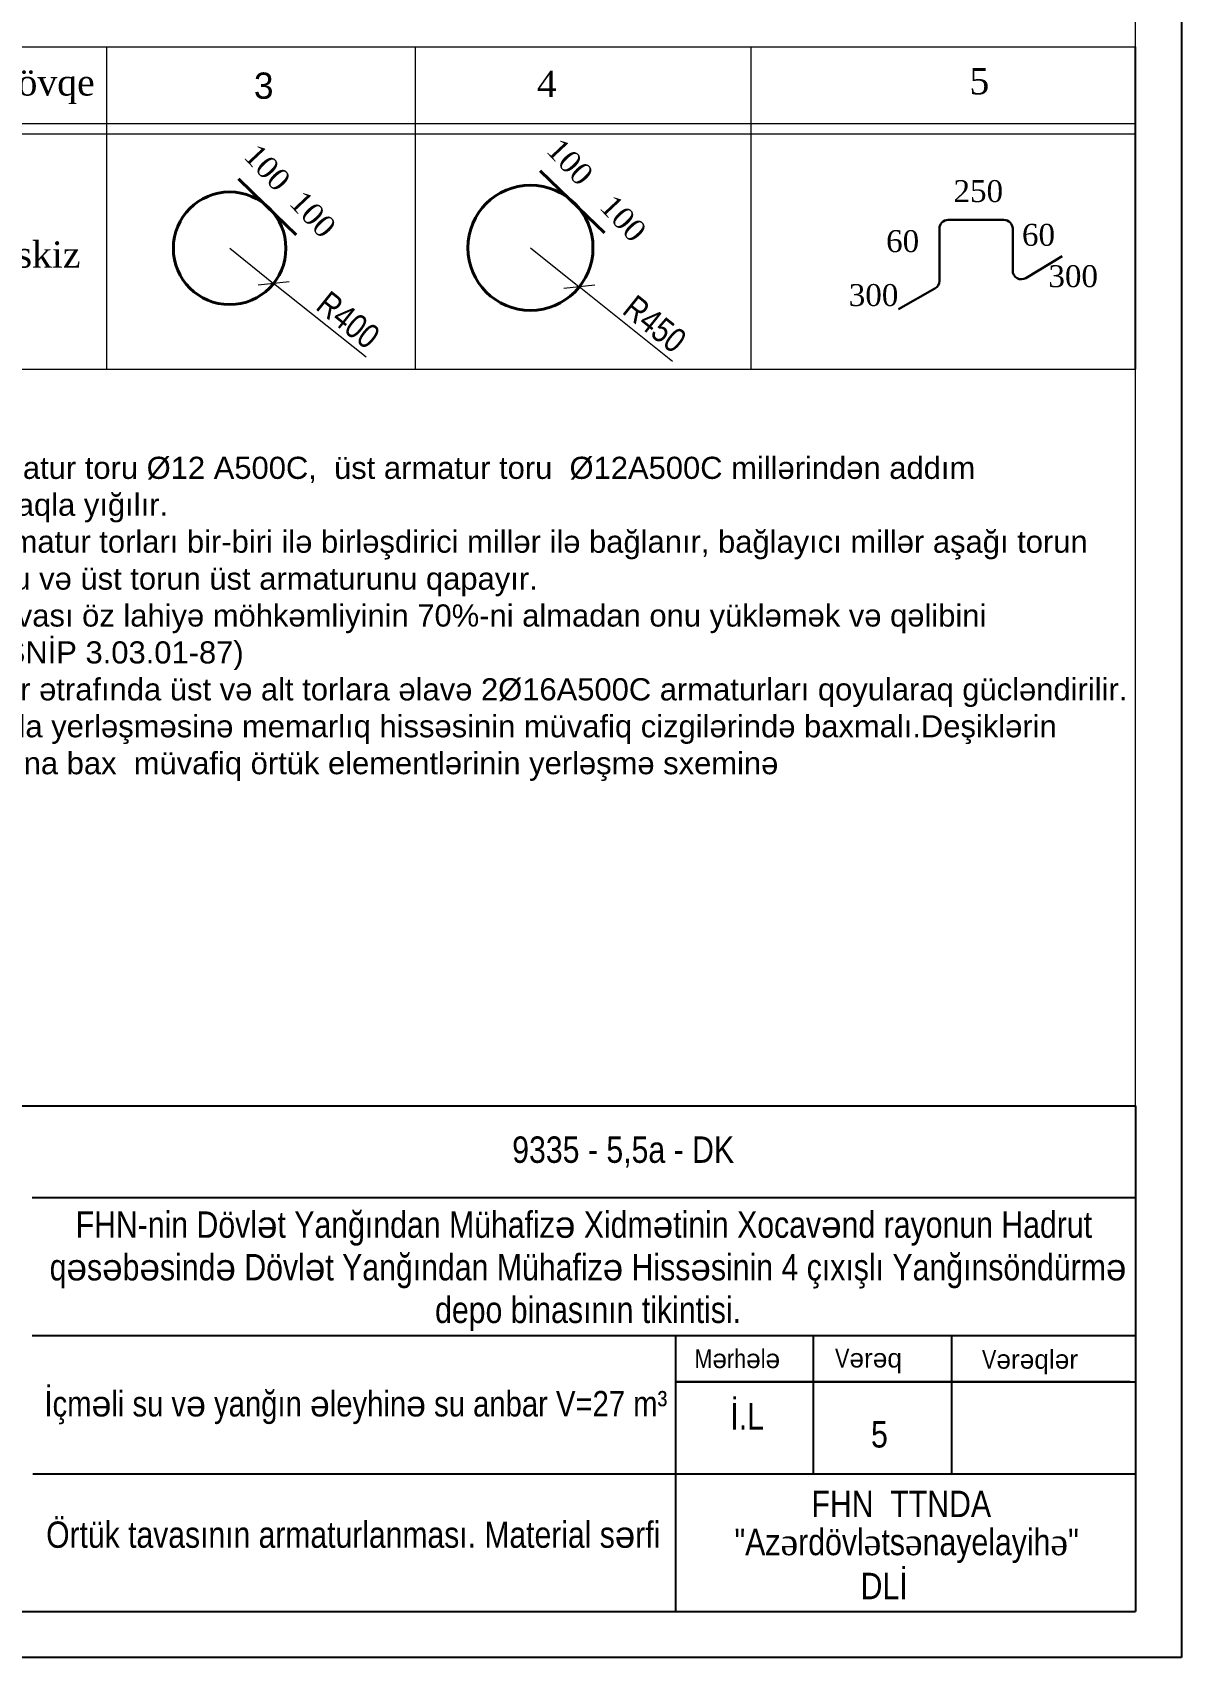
# Model space of a CAD drawing. Header units: millimetres. Extents: x 1177285 to 1225570, y -905119 to -683091.
# Drawn here: x 1212447 to 1225570, y -840135 to -821580 of the extents above; entities that cross this region are included whole.
import ezdxf

# ---------------------------------------------------------------- set-up
doc = ezdxf.new("R2010")
doc.units = ezdxf.units.MM
for name, color, linetype, lineweight in [('0_Ном._пера__7', 7, 'Continuous', 60), ('Layer3', 7, 'Continuous', 13), ('перегородка_Ном._пера__1', 7, 'Continuous', 15)]:
    doc.layers.add(name, color=color, linetype=linetype, lineweight=lineweight)
doc.styles.get("Standard").update_dxf_attribs({"font": 'a3ar(la).ttf'})
doc.styles.add('style6', font='ARIALN.TTF', dxfattribs={"height": 300})
doc.styles.add('Times  New  Roman (Unicod)', font='times.ttf')
doc.styles.add('yazitipi', font='ARIALN.TTF')
doc.dimstyles.new('sevda', dxfattribs={"dimscale": 100, "dimtxt": 2.8, "dimasz": 2.5, "dimexe": 1.25, "dimexo": 0.625, "dimtad": 1, "dimtxsty": 'yazitipi', "dimblk": 'OBLIQUE', "dimcen": 2.5, "dimdle": 1.25, "dimclrd": 253, "dimclre": 253, "dimclrt": 73, "dimaunit": 1, "dimadec": 3, "dimazin": 0, "dimtfac": 1, "dimtmove": 1, "dimatfit": 3, "dimfxl": 1, "dimlwd": 13, "dimlwe": 13, "dimarcsym": 0})

# ---------------------------------------------------------------- blocks, each defined once
blk = doc.blocks.new('_Oblique')
at = {"color": 0, "linetype": 'ByBlock', "lineweight": -2}
blk.add_line((-0.5, -0.5), (0.5, 0.5), dxfattribs=at)
blk = doc.blocks.new('*D43')
at = {"color": 253, "lineweight": 13, "ltscale": 15, "transparency": 16777216}
for p in [(1214699, -824044), (1216257, -825289)]:
    blk.add_line(p, (1215201, -824446), dxfattribs=at)
at = {"layer": 'Defpoints', "color": 0, "lineweight": 30, "ltscale": 15, "transparency": 16777216}
for p in [(1214699, -824044), (1215201, -824446)]:
    blk.add_point(p, dxfattribs=at)
at = {"color": 253, "lineweight": 13, "ltscale": 15, "transparency": 16777216, "xscale": 250, "yscale": 250, "zscale": 250, "rotation": 141.3888944854502}
blk.add_blockref('_Oblique', (1215201, -824446), dxfattribs=at)
at = {"color": 73, "ltscale": 15, "transparency": 16777216, "insert": (1216053, -824863), "char_height": 280, "attachment_point": 5, "rotation": 321.3889, "style": 'yazitipi'}
blk.add_mtext('{\\fArial Narrow|b0|i0|c238|p34;R400}', dxfattribs=at)
blk = doc.blocks.new('*D44')
at = {"color": 253, "lineweight": 13, "ltscale": 15, "transparency": 16777216}
for p in [(1218134, -824038), (1219758, -825335)]:
    blk.add_line(p, (1218692, -824484), dxfattribs=at)
at = {"layer": 'Defpoints', "color": 0, "lineweight": 30, "ltscale": 15, "transparency": 16777216}
for p in [(1218134, -824038), (1218692, -824484)]:
    blk.add_point(p, dxfattribs=at)
at = {"color": 253, "lineweight": 13, "ltscale": 15, "transparency": 16777216, "xscale": 250, "yscale": 250, "zscale": 250, "rotation": 141.3888944855011}
blk.add_blockref('_Oblique', (1218692, -824484), dxfattribs=at)
at = {"color": 73, "ltscale": 15, "transparency": 16777216, "insert": (1219554, -824909), "char_height": 280, "attachment_point": 5, "rotation": 321.3889, "style": 'yazitipi'}
blk.add_mtext('{\\fArial Narrow|b0|i0|c238|p34;R450}', dxfattribs=at)
blk = doc.blocks.new('ntnntyht')
at = {"lineweight": 25}
for p, q in [((2003567, -20955), (2003567, -50629)), ((2003567, -50629), (1961564, -50629))]:
    blk.add_line(p, q, dxfattribs=at)
at = {"lineweight": 5, "ltscale": 15}
for p, q in [((2003045, -50106), (2003045, -21477)), ((2003045, -44361), (2003045, -44361))]:
    blk.add_line(p, q, dxfattribs=at)
at = {"lineweight": 25, "ltscale": 15}
for p, q in [((1983715, -44361), (2003045, -44361)), ((2003045, -44361), (2003045, -50106)), ((1990507, -45402), (2003046, -45402)), ((1990507, -46969), (2003044, -46969)), ((1997821, -50106), (1997821, -46964)), ((1999383, -46975), (1999383, -48543)), ((2000954, -46972), (2000954, -48538)), ((2002983, -47496), (1997821, -47496)), ((1997821, -47496), (2003045, -47496)), ((1990511, -48542), (2003038, -48542)), ((1963654, -50106), (2003045, -50106))]:
    blk.add_line(p, q, dxfattribs=at)
at = {"lineweight": 25, "attachment_point": 1, "style": 'style6'}
for s, insert, char_height, width in [('M{\\fArial|b0|i0|c0|p34;ə}rh{\\fArial|b0|i0|c0|p34;ə}l{\\fArial|b0|i0|c0|p34;ə}', (1998032, -47127), 213.61, 6455.66), ('V{\\fArial|b0|i0|c0|p34;ə\\fArial|b0|i0|c238|p34;r\\fArial|b0|i0|c0|p34;ə\\fArial|b0|i0|c238|p34;q}', (1999630, -47120), 213.61, 6455.66), ('V{\\fArial|b0|i0|c0|p34;ə\\fArial|b0|i0|c238|p34;r\\fArial|b0|i0|c0|p34;ə\\fArial|b0|i0|c238|p34;ql\\fArial|b0|i0|c0|p34;ə\\fArial|b0|i0|c238|p34;r}', (2001300, -47134), 213.615, 6455.66), ('{\\fArial Narrow|b0|i0|c238|p34;İ}.L{\\fArial Narrow|b0|i0|c186|p34;      }', (1998440, -47738), 300, 10555.18)]:
    blk.add_mtext(s, dxfattribs=dict(at, insert=insert, char_height=char_height, width=width))
at = {"insert": (1990645, -47600), "char_height": 290, "attachment_point": 1, "style": 'style6'}
blk.add_mtext_dynamic_manual_height_columns('{\\fArial Narrow|b0|i0|c238|p34;İçm\\fArial|b0|i0|c238|p34;ə\\fArial Narrow|b0|i0|c238|p34;li su v\\fArial|b0|i0|c238|p34;ə\\fArial Narrow|b0|i0|c238|p34; y}an{\\fArial Narrow|b0|i0|c238|p34;ğı}n {\\fArial|b0|i0|c238|p34;ə}leyhin{\\fArial|b0|i0|c238|p34;ə} su anbar {\\fArial Narrow|b0|i0|c238|p34;V=27} m³{\\fArial Narrow|b0|i0|c238|p34; }', width=9709.14, gutter_width=1, heights=[0], dxfattribs=at)
at = {"ltscale": 15, "insert": (1998979, -48733), "char_height": 300, "attachment_point": 1, "style": 'style6'}
blk.add_mtext('  {\\fArial Narrow|b0|i0|c238|p34;  FHN  TTNDA}', dxfattribs=at)
at = {"lineweight": 25, "ltscale": 15, "insert": (1998487, -49166), "char_height": 300, "width": 9056.29, "attachment_point": 1, "style": 'style6'}
blk.add_mtext('"Az{\\fTimes New Roman|b0|i0|c238|p18;ə}rdövl{\\fTimes New Roman|b0|i0|c238|p18;ə}ts{\\fTimes New Roman|b0|i0|c238|p18;ə}nayelayih{\\fTimes New Roman|b0|i0|c238|p18;ə}"\\P               DL{\\fArial Narrow|b0|i0|c238|p34;İ}', dxfattribs=at)
at = {"layer": '0_Ном._пера__7', "linetype": 'Continuous', "insert": (1996775, -46239), "char_height": 300, "width": 13776.74, "attachment_point": 5, "line_spacing_factor": 0.967685, "style": 'style6'}
blk.add_mtext('{\\fArial Narrow|b0|i0|c238|p34;FHN-nin Dövl\\fArial|b0|i0|c238|p38;ə\\fArial Narrow|b0|i0|c238|p34;t Yanğından Mühafiz\\fArial|b0|i0|c238|p38;ə\\fArial Narrow|b0|i0|c238|p34; Xidm\\fArial|b0|i0|c238|p38;ə\\fArial Narrow|b0|i0|c238|p34;tinin} {\\fArial Narrow|b0|i0|c238|p34;Xocav\\fArial|b0|i0|c238|p38;ə\\fArial Narrow|b0|i0|c238|p34;nd rayonun Hadrut\\P q\\fArial|b0|i0|c238|p38;ə\\fArial Narrow|b0|i0|c238|p34;s\\fArial|b0|i0|c238|p38;ə\\fArial Narrow|b0|i0|c238|p34;b\\fArial|b0|i0|c238|p38;ə\\fArial Narrow|b0|i0|c238|p34;sind\\fArial|b0|i0|c238|p38;ə\\fArial Narrow|b0|i0|c238|p34; Dövl\\fArial|b0|i0|c238|p38;ə\\fArial Narrow|b0|i0|c238|p34;t Yanğından Mühafiz\\fArial|b0|i0|c238|p38;ə\\fArial Narrow|b0|i0|c238|p34; Hiss\\fArial|b0|i0|c238|p38;ə\\fArial Narrow|b0|i0|c238|p34;sinin 4 çıxışlı Yanğınsöndürm\\fArial|b0|i0|c238|p38;ə\\P\\fArial Narrow|b0|i0|c238|p34; depo binasının tikintisi}.', dxfattribs=at)
at = {"layer": 'перегородка_Ном._пера__1', "linetype": 'Continuous', "insert": (1995961, -44708), "char_height": 300, "attachment_point": 1, "style": 'style6'}
blk.add_mtext('{\\fArial Narrow|b0|i0|c238|p34;9335} -{\\fArial Narrow|b0|i0|c238|p34; 5,5a }- DK', dxfattribs=at)

msp = doc.modelspace()

# ---------------------------------------------------------------- linework, layer by layer
at = {"color": 2, "lineweight": 13, "ltscale": 3}
for p, q in [((1211730.995, -821743.253), (1225044.666, -821743.253)), ((1213294.328, -825424.001), (1213294.328, -821743.253)), ((1216822.143, -825424.001), (1216822.143, -821743.253)), ((1220655.428, -825424.001), (1220655.428, -821743.253)), ((1211730.995, -822619.064), (1225044.666, -822619.064)), ((1211730.995, -822736.586), (1225044.666, -822736.586)), ((1211730.995, -825424.001), (1225044.666, -825424.001))]:
    msp.add_line(p, q, dxfattribs=at)
at = {"color": 0, "ltscale": 3}
msp.add_line((1225044.666, -825424.001), (1225044.666, -821743.253), dxfattribs=at)
at = {"lineweight": 40, "ltscale": 15}
for p, q in [((1215101.806, -823543.448), (1214800.288, -823251.946)), ((1218581.874, -823481.789), (1218246.854, -823157.899)), ((1215101.806, -823543.448), (1215458.921, -823889.527)), ((1218581.874, -823481.789), (1218978.669, -823866.322))]:
    msp.add_line(p, q, dxfattribs=at)
at = {"color": 7, "lineweight": 30}
msp.add_lwpolyline([(1222338.3, -824740.018), (1222754.23, -824504.76, 0.270319887), (1222804.998, -824417.718), (1222804.998, -823819.321, -0.414213562), (1222904.998, -823719.321), (1223541.53, -823719.321, -0.414213562), (1223641.53, -823819.321), (1223641.53, -824298.071, 0.585162853), (1223793.539, -824383.482), (1224205.088, -824132.879)], format="xyb", dxfattribs=at)
at = {"lineweight": 40, "ltscale": 15}
for centre, radius in [((1214698.695, -824044.303), 642.927), ((1218133.973, -824038.295), 714.363)]:
    msp.add_circle(centre, radius, dxfattribs=at)

# ---------------------------------------------------------------- block references
at = {"color": 3, "xscale": 1.004925508461463, "yscale": 1.004925508461463, "zscale": 1.004925508461463}
msp.add_blockref('ntnntyht', (-787866.274, -789257.085), dxfattribs=at)

# ---------------------------------------------------------------- texts
at = {"color": 0, "lineweight": 0, "char_height": 300, "attachment_point": 5}
for s, insert in [('{\\fTimes New Roman|b0|i0|c238|p18;Mövqe}', (1212515.563, -822198.914)), ('         3 ', (1214586.049, -822189.337)), ('          {\\fTimes New Roman|b0|i0|c238|p18;4}', (1217763.868, -822165.808)), ('          {\\fTimes New Roman|b0|i0|c238|p18;5}', (1222703.974, -822138.433)), ('{\\fTimes New Roman|b0|i0|c238|p18;Eskiz}', (1212491.874, -824117.105))]:
    msp.add_mtext(s, dxfattribs=dict(at, insert=insert))
at = {"color": 0, "lineweight": 0, "char_height": 250, "attachment_point": 5, "rotation": 313.2348481, "style": 'Times  New  Roman (Unicod)'}
for insert in [(1214869.684, -822847.312), (1218326.756, -822782.298), (1215389.768, -823380.607), (1218934.593, -823427.565)]:
    msp.add_mtext('        100 ', dxfattribs=dict(at, insert=insert))
at = {"color": 0, "lineweight": 0, "char_height": 250, "attachment_point": 5, "style": 'Times  New  Roman (Unicod)'}
for s, insert in [('{\\fTimes New Roman|b0|i0|c238|p18;25}0', (1223248.84, -823392.979)), ('{\\fTimes New Roman|b0|i0|c238|p18;60}', (1223936.481, -823892.345)), ('{\\fTimes New Roman|b0|i0|c238|p18;60}', (1222384.601, -823964.267)), ('{\\fTimes New Roman|b0|i0|c238|p18;300}', (1224332.567, -824364.397)), ('{\\fTimes New Roman|b0|i0|c238|p18;300}', (1222052.737, -824580.174))]:
    msp.add_mtext(s, dxfattribs=dict(at, insert=insert))
at = {"lineweight": 0, "ltscale": 0.1, "insert": (1209460.378, -826002.842), "char_height": 252.875, "width": 24281.44344, "attachment_point": 1, "style": 'style6'}
msp.add_mtext('{\\fArial|b0|i0|c238|p34;\\LQEYD\\fArial|b0|i0|c0|p34;LƏ\\fArial|b0|i0|c238|p34;R:\\P\\l1. \\fArial|b0|i0|c0|p34;Ə\\fArial|b0|i0|c238|p34;sas aşağı\\fArial|b0|i0|c0|p34; \\fArial|b0|i0|c238|p34;armatur toru %%C12 A500C\\fArial|b0|i0|c0|p34;, \\fArial|b0|i0|c238|p34; üst armatur toru  %%C12A500C\\fArial|b0|i0|c0|p34; \\fArial|b0|i0|c238|p34;millərindən addım\\P 200x200 mm\\fArial|b0|i0|c0|p34; \\fArial|b0|i0|c238|p34;olmaqla yığılır\\fArial|b0|i0|c0|p34;.\\P\\fArial|b0|i0|c238|p34;2. Aşağı və üst armatur torları bir-biri ilə birləşdirici millər ilə bağlanır, bağlayıcı millər aşağı\\fArial|b0|i0|c0|p34; \\fArial|b0|i0|c238|p34;torun\\P aşağı \\fArial|b0|i0|c0|p34; \\fArial|b0|i0|c238|p34;armaturunu və üst torun\\fArial|b0|i0|c0|p34; \\fArial|b0|i0|c238|p34;üst armaturunu qapayır\\fArial|b0|i0|c0|p34;.\\P\\fArial|b0|i0|c238|p34;3\\fArial|b0|i0|c0|p34;. Monolit \\fArial|b0|i0|c238|p34;örtük tavası öz lahiyə möhkəmliyinin \\fArial|b0|i0|c0|p34;70%-ni almadan onu y\\fArial|b0|i0|c238|p34;ükləmək və qəlibini\\fArial|b0|i0|c0|p34; \\fArial|b0|i0|c238|p34;\\P\\fArial|b0|i0|c0|p34; \\fArial|b0|i0|c238|p34;sökmək\\fArial|b0|i0|c0|p34; \\fArial|b0|i0|c238|p34;olmaz\\fArial|b0|i0|c0|p34;. (S\\fArial|b0|i0|c238|p34;NİP 3.03.01-87)\\fArial|b0|i0|c0|p34;\\P\\fArial|b0|i0|c238|p34;4\\fArial|b0|i0|c0|p34;. \\fArial|b0|i0|c238|p34;Örtükdə deşiklər ətrafında üst və alt torlara əlavə 2%%C16A500C\\fArial|b0|i0|c0|p34; armaturlar\\fArial|b0|i0|c238|p34;ı qoyularaq gücləndirilir.\\fArial|b0|i0|c0|p34; \\P    D\\fArial|b0|i0|c238|p34;eşiklərin planda \\fArial|b0|i0|c0|p34;y\\fArial|b0|i0|c238|p34;erləşməsinə memarlıq\\fArial|b0|i0|c0|p34; \\fArial|b0|i0|c238|p34;hissəsinin müvafiq cizgilərində baxmalı\\fArial|b0|i0|c0|p34;.\\fArial|b0|i0|c238|p34;Deşiklərin \\Poxlara bağlanmasına bax  müvafiq örtük elementlərinin yerləşmə sxeminə}', dxfattribs=at)
at = {"color": 7, "lineweight": 15, "insert": (1222023.493, -837435.121), "char_height": 302.4, "attachment_point": 1, "style": 'style6'}
msp.add_mtext_dynamic_manual_height_columns('{\\fArial Narrow|b0|i0|c238|p34;5}', width=753.35963, gutter_width=12.5, heights=[0], dxfattribs=at)
at = {"layer": 'Layer3', "color": 0, "lineweight": 25, "insert": (1212412.187, -838582.324), "char_height": 300, "width": 7423.62436, "attachment_point": 1}
msp.add_mtext('{\\fArial Narrow|b0|i0|c0|p34;  Örtük tavas\\fArial Narrow|b0|i0|c238|p34;ı\\fArial Narrow|b0|i0|c0|p34;n\\fArial Narrow|b0|i0|c238|p34;ı\\fArial Narrow|b0|i0|c0|p34;n armaturlanmas\\fArial Narrow|b0|i0|c238|p34;ı\\fArial Narrow|b0|i0|c0|p34;.\\fArial Narrow|b0|i0|c238|p34; M\\fArial Narrow|b0|i0|c0|p34;aterial s\\fArial|b0|i0|c238|p34;ə\\fArial Narrow|b0|i0|c0|p34;rfi}', dxfattribs=at)

# ---------------------------------------------------------------- dimensions: what is measured, and where the dimension line sits
at = {"ltscale": 15}
dim = msp.add_radius_dim(center=(1214698.695, -824044.303), mpoint=(1215201.077, -824445.51), text='{\\fArial Narrow|b0|i0|c238|p34;R400}', dimstyle='sevda', dxfattribs=at)
dim.commit()
dim.dimension.update_dxf_attribs({"geometry": '*D43', "text_midpoint": (1216052.541, -824862.556)})
dim = msp.add_radius_dim(center=(1218133.973, -824038.295), mpoint=(1218692.176, -824484.08), text='{\\fArial Narrow|b0|i0|c238|p34;R450}', dimstyle='sevda', dxfattribs=at)
dim.commit()
dim.dimension.update_dxf_attribs({"geometry": '*D44', "text_midpoint": (1219425.444, -825069.673), "dimtype": 164})

doc.saveas('drawing.dxf')
